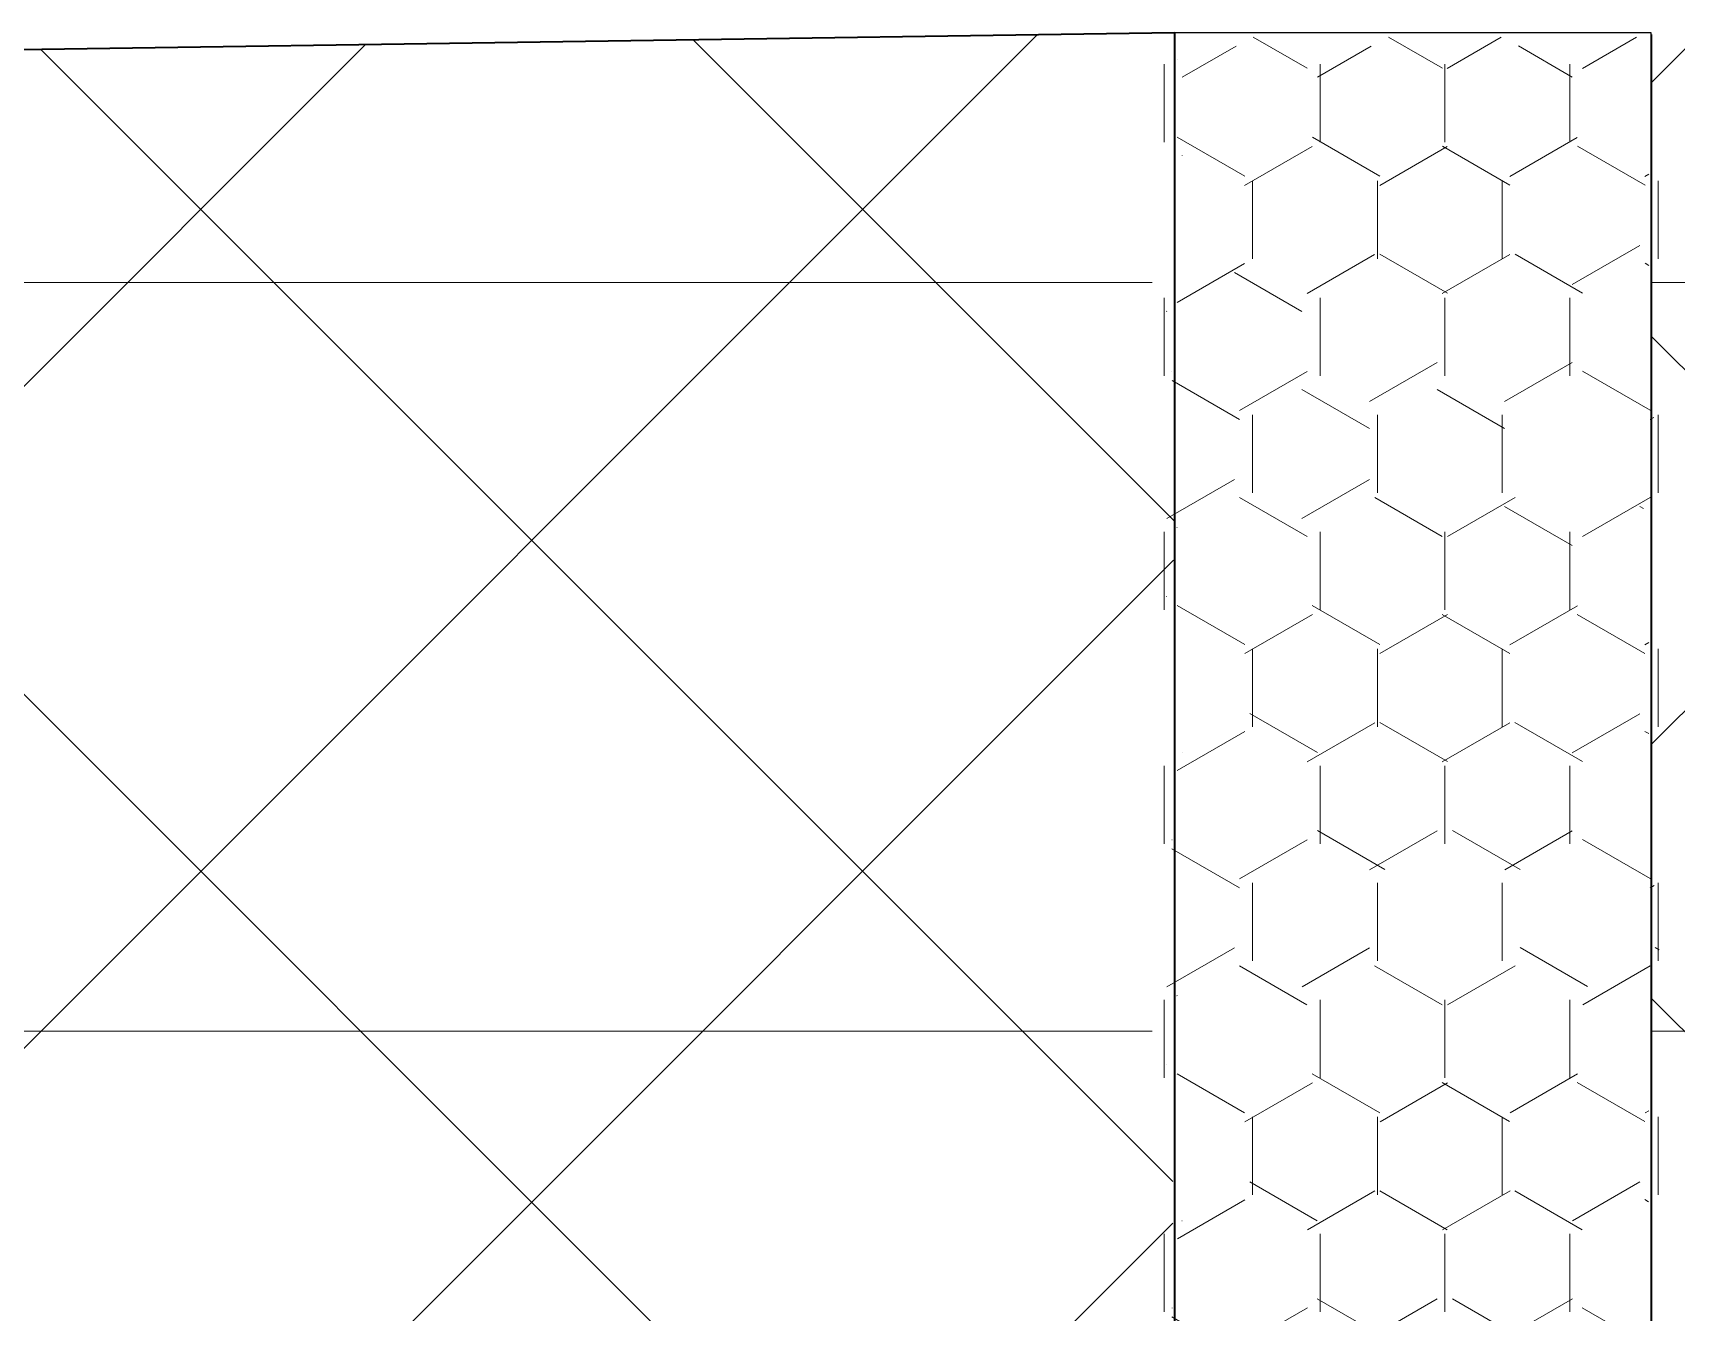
# Model space of a CAD drawing. Header units: metres. Extents: x -0.64 to 0.89, y -0.01 to 0.61.
# Drawn here: x 0.32125 to 0.32652, y 0.57454 to 0.57865 of the extents above; entities that cross this region are included whole.
import ezdxf
from ezdxf.xclip import XClip

# ---------------------------------------------------------------- set-up
doc = ezdxf.new("R2010")
doc.units = ezdxf.units.M
doc.header["$MEASUREMENT"] = 0
doc.header["$XCLIPFRAME"] = 0
for name, color, linetype in [('011_Stift 1.Grau', 7, 'Continuous'), ('011_Stift 1.Grau Schichttrennlinien', 7, 'Continuous'), ('015 Innenwände', 7, 'Continuous'), ('015 Innenwände Bauteilschraffuren', 7, 'Continuous'), ('015 Innenwände Schichttrennlinien', 7, 'Continuous'), ('035 Decken Bauteilschraffuren', 7, 'Continuous'), ('051 Brüstung Bauteilschraffuren', 7, 'Continuous')]:
    doc.layers.add(name, color=color, linetype=linetype)
pattern_1 = [(44.99999999999999, (-3.231419911170223, 0.5250452324629931), (-0.001060660171779821, 0.001060660171779822), []), (135.0000000000002, (-3.231419911170223, 0.5250452324629931), (0.001060660171779818, 0.001060660171779824), [])]

# ---------------------------------------------------------------- blocks, each defined once
blk = doc.blocks.new('Zeichnung_4_3', base_point=(-3.231419911170223, 0.5250452324629931))
at = {"layer": '015 Innenwände Bauteilschraffuren', "linetype": 'Continuous', "lineweight": 0, "true_color": 0x000000}
h = blk.add_hatch(dxfattribs=at)
h.set_pattern_fill('Dämmstoff__Polystyrol_XP_F1', color=18, style=0, pattern_type=2)
h.set_pattern_definition([(90.0000000000002, (-3.231419911170223, 0.5250452324629931), (-0.0004330127018922201, 0), [0.00025, -0.0005]), (90.0000000000002, (-3.231636417517283, 0.5254202324629931), (-0.0004330127018922201, 0), [0.00025, -0.0005]), (150.0000000000003, (-3.231419911170223, 0.525295232462993), (0.0002165063509461079, 0.0003750000000000019), [0.00025, -0.0005]), (150.0000000000003, (-3.231852923864343, 0.525295232462993), (0.0002165063509461079, 0.0003750000000000019), [0.00025, -0.0005]), (210.0000000000005, (-3.231419911170223, 0.5250452324629931), (-0.0002165063509461131, 0.0003749999999999989), [0.00025, -0.0005]), (210.0000000000005, (-3.231852923864343, 0.5250452324629931), (-0.0002165063509461131, 0.0003749999999999989), [0.00025, -0.0005])])
h.paths.add_polyline_path([(0.3249130047305222, 0.5738444146287183), (0.3264416675526247, 0.5738444421178402), (0.3264416498454792, 0.5786453349058044), (0.3249130047305222, 0.5786453349058044)])
at = {"layer": '035 Decken Bauteilschraffuren', "linetype": 'Continuous', "lineweight": 0, "true_color": 0x000000}
h = blk.add_hatch(dxfattribs=at)
h.set_pattern_fill('Beton_0003', color=18, style=0, pattern_type=2)
h.set_pattern_definition(pattern_1)
h.paths.add_polyline_path([(0.3264416671783091, 0.5738444429786793), (0.383283946744479, 0.5738454633458314), (0.383283946744479, 0.5786454213587927), (0.3264416671783091, 0.5786404980872837)])
at = {"layer": '051 Brüstung Bauteilschraffuren', "linetype": 'Continuous', "lineweight": 0, "true_color": 0x000000}
h = blk.add_hatch(dxfattribs=at)
h.set_pattern_fill('Beton_0003', color=18, style=0, pattern_type=2)
h.set_pattern_definition(pattern_1)
h.paths.add_polyline_path([(0.3249130047305222, 0.5786453349058044), (0.2685356694212944, 0.5778233363895388), (0.2653338547517365, 0.5777752905293887), (0.2653398542604402, 0.5712444245557751), (0.2690416686429806, 0.5712444245559782), (0.2690416687650514, 0.5742431944917779), (0.3249070597495494, 0.5742444065799841)])
at = {"layer": '011_Stift 1.Grau', "color": 7, "linetype": 'Continuous', "lineweight": 35, "ltscale": 1000}
blk.add_line((0.3249130041293348, 0.5786453342024318), (0.2685356697363906, 0.5778233370534945), dxfattribs=at)
at = {"layer": '011_Stift 1.Grau Schichttrennlinien', "color": 7, "linetype": 'Continuous', "lineweight": 13, "ltscale": 1000, "flags": 128}
for points in [[(0.3248413059054935, 0.5778450067251713), (0.3224416510769212, 0.5778450067251713), (0.3128413072011682, 0.5778450067251713)], [(0.326441649807379, 0.577845006750269), (0.3288413046359522, 0.5778450067879021), (0.3384416485117057, 0.5778450069384616)], [(0.3248413059054935, 0.5754450067251712), (0.3224416510769212, 0.5754450067251712), (0.3128413072011682, 0.5754450067251712)], [(0.3264416498450178, 0.575445006750269), (0.3288413046735905, 0.5754450067879021), (0.3384416485493436, 0.5754450069384616)]]:
    blk.add_lwpolyline(points, dxfattribs=at)
at = {"layer": '015 Innenwände', "color": 7, "linetype": 'Continuous', "lineweight": 25, "ltscale": 1000, "flags": 128}
blk.add_lwpolyline([(0.3249130047305222, 0.5738444146287183), (0.3264416675526247, 0.5738444421178402), (0.3264416498454792, 0.5786453349058044), (0.3249130047305222, 0.5786453349058044)], close=True, dxfattribs=at)
at = {"layer": '015 Innenwände Schichttrennlinien', "color": 7, "linetype": 'Continuous', "lineweight": 35, "ltscale": 1000}
for p, q in [((0.3249130041293348, 0.5786453342024318), (0.3249130041293348, 0.5738444153437355)), ((0.3264416671783091, 0.5786404980872837), (0.3264416671783091, 0.5738444429786793))]:
    blk.add_line(p, q, dxfattribs=at)

msp = doc.modelspace()

# ---------------------------------------------------------------- block references
at = {"layer": '011_Stift 1.Grau', "color": 7, "linetype": 'Continuous', "lineweight": 13, "ltscale": 1000}
ref = msp.add_blockref('Zeichnung_4_3', (-3.231419911170223, 0.5250452324629931), dxfattribs=at)
XClip(ref).set_block_clipping_path([(0.2415876712117318, 0.4461899202493598), (0.3832839469654528, 0.5888474517896617)])

doc.saveas('drawing.dxf')
